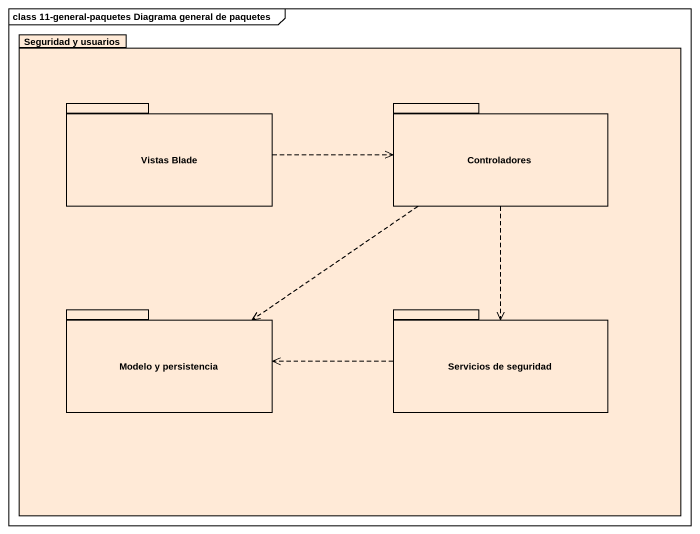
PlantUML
@startuml
mainframe class 11-general-paquetes Diagrama general de paquetes
package "Seguridad y usuarios" as Seguridad_y_usuarios #FFEAD7 {
  package "Vistas Blade" as Vistas_Blade #FFEAD7 {
  }
  package Controladores #FFEAD7 {
  }
  package "Modelo y persistencia" as Modelo_y_persistencia #FFEAD7 {
  }
  package "Servicios de seguridad" as Servicios_de_seguridad #FFEAD7 {
  }
}
Vistas_Blade .right.> Controladores
Controladores ..> Modelo_y_persistencia
Controladores ..> Servicios_de_seguridad
Servicios_de_seguridad .left.> Modelo_y_persistencia
@enduml
